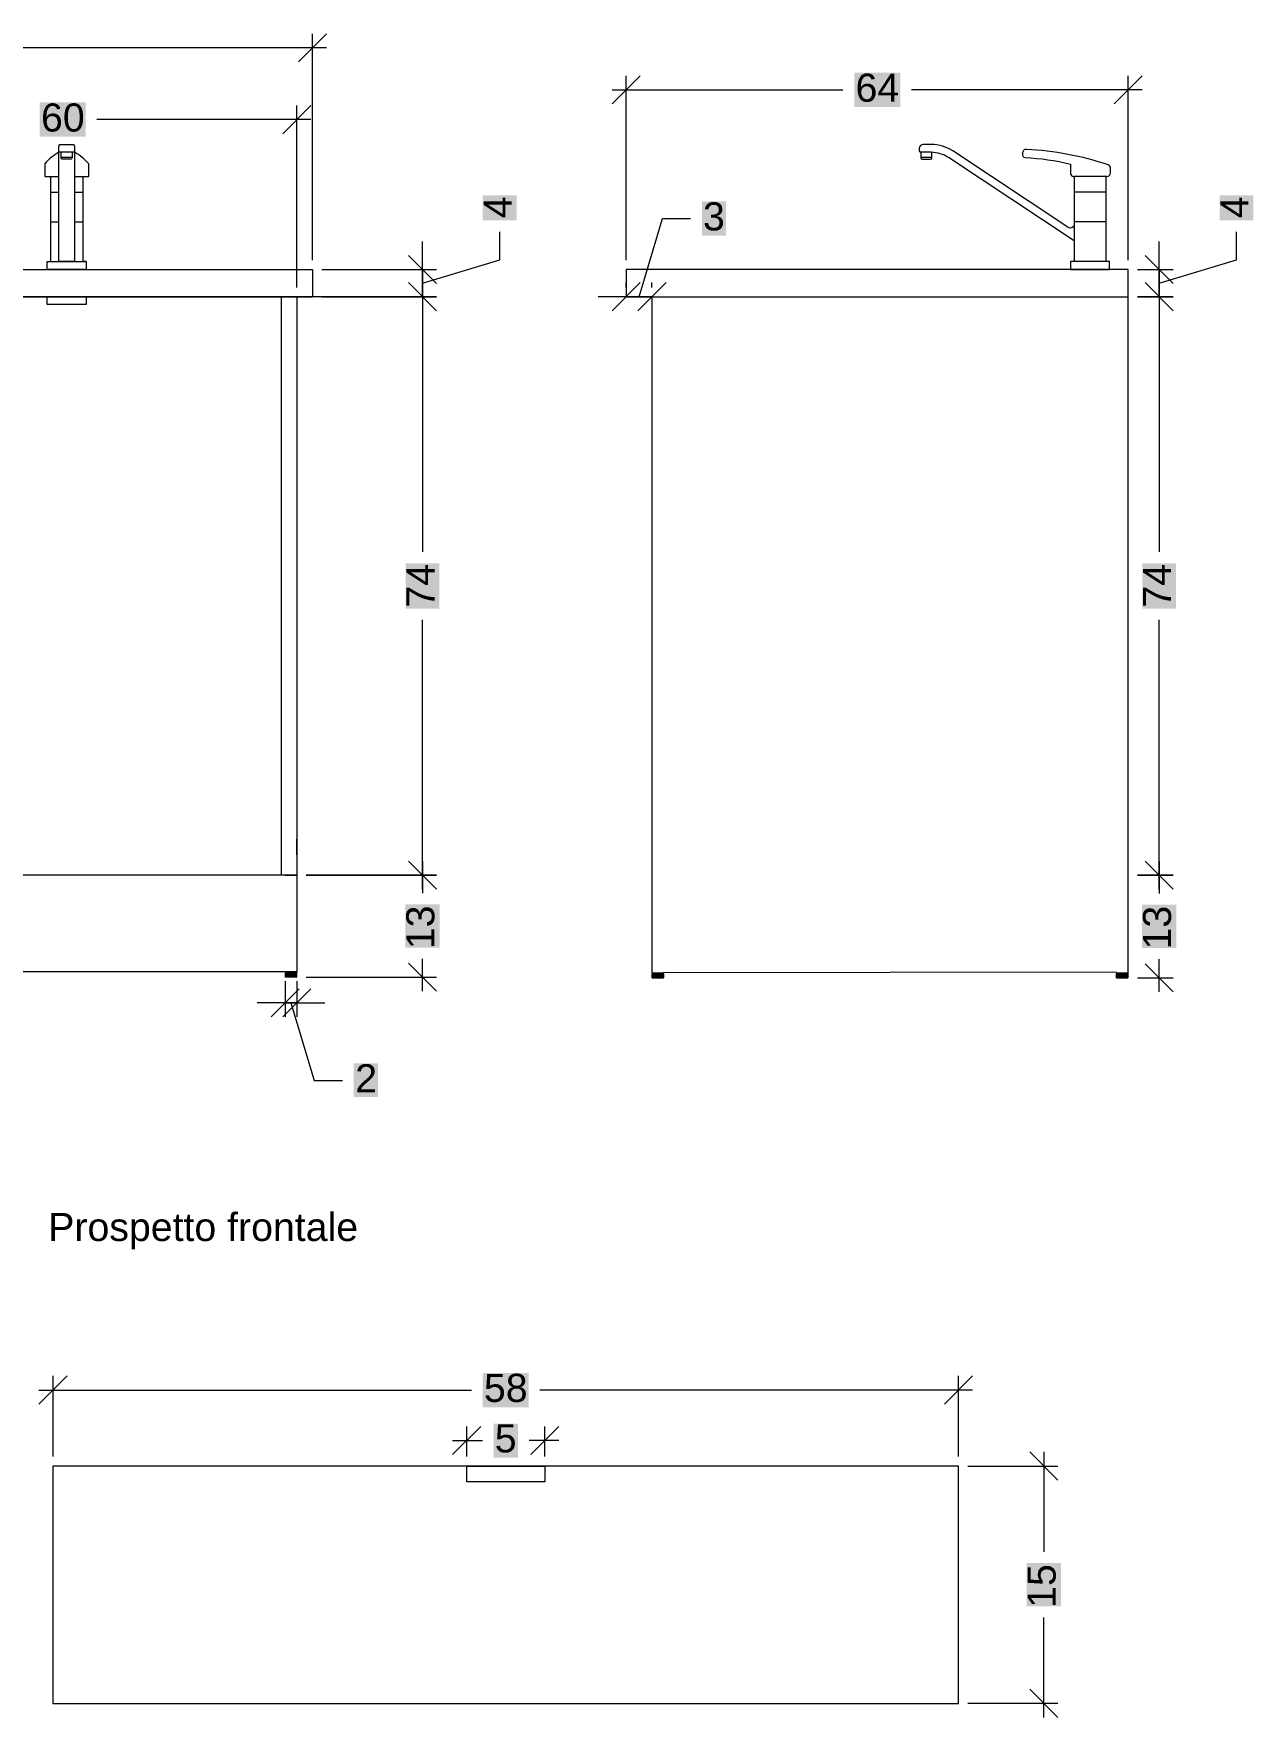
# Model space of a CAD drawing. Header units: metres. Extents: x -27.1 to 47.9, y -10.7 to 6.6.
# Drawn here: x 1.825 to 3.38, y 0.602 to 2.749 of the extents above; entities that cross this region are included whole.
import ezdxf

# ---------------------------------------------------------------- set-up
doc = ezdxf.new("R2010")
doc.units = ezdxf.units.M
doc.header["$MEASUREMENT"] = 0
doc.layers.add('PDF _Geometria_Num_Penna__7', color=7, linetype='Continuous', lineweight=18)
doc.layers.add('PDF _Testo_Num_Penna__7', color=7, linetype='Continuous', lineweight=18)
doc.layers.add('PDF _Riempimenti solidi_Num_Penna__1', color=7, linetype='Continuous', lineweight=18, true_color=0xd1d2d4)
doc.styles.add('GENERATED_STYLE_1', font='Arial')

msp = doc.modelspace()

# ---------------------------------------------------------------- hatches: boundary and pattern name
at = {"layer": 'PDF _Riempimenti solidi_Num_Penna__1', "linetype": 'Continuous', "lineweight": 18, "true_color": 0xd1d2d4}
for points in [[(2.8715, 2.6991), (2.8715, 2.6554), (2.9301, 2.6991)], [(2.8715, 2.6554), (2.9301, 2.6991), (2.9301, 2.6554)], [(1.833, 2.6612), (1.833, 2.6175), (1.8916, 2.6612)], [(1.833, 2.6175), (1.8916, 2.6612), (1.8916, 2.6175)], [(2.398, 2.5107), (2.4411, 2.5107), (2.398, 2.5426)], [(2.4411, 2.5107), (2.398, 2.5426), (2.4411, 2.5426)], [(2.6773, 2.5351), (2.6773, 2.4913), (2.7079, 2.5351)], [(2.6773, 2.4913), (2.7079, 2.5351), (2.7079, 2.4913)], [(3.3374, 2.5107), (3.3804, 2.5107), (3.3374, 2.5426)], [(3.3804, 2.5107), (3.3374, 2.5426), (3.3804, 2.5426)], [(2.2995, 2.0157), (2.3425, 2.0157), (2.2995, 2.0737)], [(2.3425, 2.0157), (2.2995, 2.0737), (2.3425, 2.0737)], [(3.2388, 2.0157), (3.2818, 2.0157), (3.2388, 2.0737)], [(3.2818, 2.0157), (3.2388, 2.0737), (3.2818, 2.0737)], [(2.2991, 1.5834), (2.3429, 1.5834), (2.2991, 1.6385)], [(2.3429, 1.5834), (2.2991, 1.6385), (2.3429, 1.6385)], [(3.2384, 1.5829), (3.2822, 1.5829), (3.2384, 1.6381)], [(3.2822, 1.5829), (3.2384, 1.6381), (3.2822, 1.6381)], [(2.2332, 1.4358), (2.2332, 1.3928), (2.2642, 1.4358)], [(2.2332, 1.3928), (2.2642, 1.4358), (2.2642, 1.3928)], [(2.3979, 1.0412), (2.3979, 0.9973), (2.4565, 1.0412)], [(2.3979, 0.9973), (2.4565, 1.0412), (2.4565, 0.9973)], [(2.4117, 0.9766), (2.4117, 0.933), (2.4427, 0.9766)], [(2.4117, 0.933), (2.4427, 0.9766), (2.4427, 0.933)], [(3.0913, 0.7434), (3.135, 0.7434), (3.0913, 0.7988)], [(3.135, 0.7434), (3.0913, 0.7988), (3.135, 0.7988)]]:
    msp.add_hatch(color=254, dxfattribs=at).paths.add_polyline_path(points)

# ---------------------------------------------------------------- linework, layer by layer
at = {"layer": 'PDF _Geometria_Num_Penna__7', "color": 7, "linetype": 'Continuous', "lineweight": 18, "flags": 128}
for points in [[(2.1629, 2.7131), (2.1987, 2.7489)], [(2.1808, 2.4603), (2.1808, 2.7489)], [(2.1987, 2.731), (1.3209, 2.731)], [(2.5987, 2.6952), (2.5629, 2.6593)], [(2.5808, 2.4603), (2.5808, 2.6952)], [(3.2028, 2.6593), (3.2387, 2.6952)], [(3.2207, 2.4603), (3.2207, 2.6952)], [(2.5629, 2.6772), (2.8572, 2.6772)], [(3.2387, 2.6772), (2.9444, 2.6772)], [(2.143, 2.6214), (2.1788, 2.6572)], [(2.1609, 2.4254), (2.1609, 2.6572)], [(2.1788, 2.6393), (1.9059, 2.6393)], [(1.8603, 2.5913), (1.8743, 2.5913)], [(2.9704, 2.5912), (2.9564, 2.5912)], [(1.8425, 2.4583), (1.8472, 2.4583), (1.8472, 2.5669)], [(1.8878, 2.5669), (1.8878, 2.4583)], [(3.1927, 2.4582), (3.1927, 2.5668), (3.1934, 2.5668), (3.152, 2.5668), (3.152, 2.4582)], [(1.8472, 2.547), (1.8574, 2.547)], [(1.8773, 2.547), (1.8878, 2.547)], [(3.1927, 2.5469), (3.152, 2.5469)], [(2.5972, 2.4134), (2.6271, 2.5132), (2.6629, 2.5132)], [(1.8472, 2.5091), (1.8574, 2.5091)], [(1.8773, 2.5091), (1.8878, 2.5091)], [(2.321, 2.4309), (2.4196, 2.4604), (2.4196, 2.4963)], [(3.1927, 2.509), (3.152, 2.509)], [(3.2603, 2.4309), (3.3589, 2.4604), (3.3589, 2.4963)], [(2.321, 2.4483), (2.321, 2.4841)], [(3.2603, 2.4483), (3.2603, 2.4841)], [(1.8922, 2.4583), (1.8875, 2.4583)], [(2.1927, 2.4483), (2.3389, 2.4483)], [(2.3031, 2.4662), (2.3389, 2.4304)], [(3.2208, 1.5515), (3.2208, 2.4483), (2.5808, 2.4483), (2.5808, 2.4134), (3.2208, 2.4134)], [(3.2327, 2.4483), (3.2782, 2.4483)], [(3.2424, 2.4662), (3.2782, 2.4304)], [(2.321, 2.4314), (2.321, 2.0881)], [(2.5629, 2.3955), (2.5987, 2.4314)], [(2.5808, 2.4254), (2.5808, 2.4314)], [(2.6316, 2.4314), (2.5957, 2.3955)], [(2.6136, 2.4254), (2.6136, 2.4314)], [(3.2603, 2.4314), (3.2603, 2.0881)], [(0.3495, 2.4135), (2.1808, 2.4135)], [(2.1461, 1.676), (2.1609, 1.676), (0.3694, 1.676), (0.3893, 1.676), (0.3893, 2.4135)], [(2.1609, 2.4135), (2.1609, 1.5525), (0.3694, 1.5525), (0.3694, 2.4135)], [(1.8922, 2.4135), (1.8922, 2.4035), (1.8425, 2.4035), (1.8425, 2.4135)], [(2.141, 2.4135), (2.141, 1.676)], [(2.1927, 2.4134), (2.3389, 2.4134), (2.1728, 2.4134)], [(2.321, 2.4134), (2.321, 2.3776)], [(2.5808, 2.4134), (2.545, 2.4134)], [(2.6136, 2.4134), (2.6136, 1.5515), (2.6285, 1.5515)], [(2.6136, 2.4134), (2.6495, 2.4134)], [(3.2603, 2.4134), (3.2603, 2.3776)], [(2.321, 1.6581), (2.321, 2.0014)], [(3.2603, 1.6581), (3.2603, 2.0014)], [(2.1609, 1.7018), (2.1609, 1.7217)], [(2.321, 1.6939), (2.321, 1.6528)], [(3.2058, 1.5515), (3.2208, 1.5515), (3.2208, 1.6759)], [(3.2603, 1.6939), (3.2603, 1.6524)], [(2.321, 1.528), (2.321, 1.5691)], [(3.2603, 1.5271), (3.2603, 1.5686)], [(2.1604, 1.5525), (2.1604, 1.5511), (2.1604, 1.5462), (2.1604, 1.5461), (2.1605, 1.5461), (2.1605, 1.5462), (2.1606, 1.5462), (2.1606, 1.5511), (2.1606, 1.5462), (2.1606, 1.5461), (2.1606, 1.546), (2.1605, 1.546), (2.1603, 1.546), (2.1601, 1.546), (2.1598, 1.546), (2.1593, 1.546), (2.1589, 1.546), (2.1584, 1.546), (2.1578, 1.546), (2.1572, 1.546), (2.1566, 1.546), (2.156, 1.546), (2.1552, 1.546), (2.1545, 1.546), (2.1539, 1.546), (2.1531, 1.546), (2.1524, 1.546), (2.1517, 1.546), (2.151, 1.546), (2.1504, 1.546), (2.1497, 1.546), (2.1491, 1.546), (2.1486, 1.546), (2.1481, 1.546), (2.1477, 1.546), (2.1472, 1.546), (2.1469, 1.546), (2.1467, 1.546), (2.1465, 1.546), (2.1464, 1.546), (2.1464, 1.5461), (2.1464, 1.5462), (2.1463, 1.5462), (2.1463, 1.5511), (2.1464, 1.5511), (2.1465, 1.5511), (2.1466, 1.5511), (2.1467, 1.5511), (2.1468, 1.5511), (2.1469, 1.5511), (2.147, 1.5511), (2.1471, 1.5511), (2.1472, 1.5511), (2.1473, 1.5511), (2.1474, 1.5511), (2.1475, 1.5511), (2.1478, 1.5511), (2.1479, 1.5511), (2.148, 1.5511), (2.1481, 1.5511), (2.1482, 1.5511), (2.1483, 1.5511), (2.1485, 1.5511), (2.1486, 1.5511), (2.1487, 1.5511), (2.1488, 1.5511)], [(2.1464, 1.5462), (2.1464, 1.5461), (2.1465, 1.5461), (2.1465, 1.5462), (2.1465, 1.5511)], [(2.1464, 1.5511), (2.1464, 1.5462), (2.1465, 1.5462)], [(2.1606, 1.546), (2.1606, 1.5459), (2.1605, 1.5459), (2.1604, 1.5459), (2.1602, 1.5459), (2.16, 1.5459), (2.1597, 1.5459), (2.1592, 1.5459), (2.1588, 1.5459), (2.1583, 1.5459), (2.1577, 1.5459), (2.157, 1.5459), (2.1564, 1.5459), (2.1558, 1.5459), (2.155, 1.5459), (2.1543, 1.5459), (2.1536, 1.5459), (2.1528, 1.5459), (2.1521, 1.5459), (2.1513, 1.5459), (2.1507, 1.5459), (2.15, 1.5459), (2.1494, 1.5459), (2.1488, 1.5459), (2.1483, 1.5459), (2.1479, 1.5459), (2.1474, 1.5459), (2.1471, 1.5459), (2.1468, 1.5459), (2.1466, 1.5459), (2.1465, 1.5459), (2.1464, 1.5459), (2.1464, 1.546)], [(2.1466, 1.5525), (2.1466, 1.5511), (2.1466, 1.5462), (2.1467, 1.5462), (2.1468, 1.5462)], [(2.1466, 1.5462), (2.1466, 1.5461), (2.1467, 1.5461), (2.1467, 1.5462), (2.1468, 1.5462), (2.1468, 1.5511)], [(2.1469, 1.5462), (2.1469, 1.5461), (2.147, 1.5461), (2.1471, 1.5462), (2.1471, 1.5511)], [(2.1469, 1.5511), (2.1469, 1.5462), (2.147, 1.5462), (2.1471, 1.5462)], [(2.1473, 1.5462), (2.1473, 1.5461), (2.1474, 1.5461), (2.1475, 1.5461), (2.1475, 1.5462), (2.1475, 1.5511)], [(2.1473, 1.5511), (2.1473, 1.5462), (2.1474, 1.5462), (2.1475, 1.5462)], [(2.1479, 1.5462), (2.148, 1.5462), (2.148, 1.5461), (2.1481, 1.5461), (2.1482, 1.5461), (2.1482, 1.5462), (2.1482, 1.5511)], [(2.1479, 1.5511), (2.1479, 1.5462), (2.148, 1.5462), (2.1481, 1.5462), (2.1482, 1.5462)], [(2.1485, 1.5511), (2.1485, 1.5462), (2.1486, 1.5462), (2.1487, 1.5462), (2.1488, 1.5462)], [(2.1486, 1.5461), (2.1487, 1.5461), (2.1488, 1.5461), (2.1488, 1.5462), (2.1488, 1.5511), (2.149, 1.5511), (2.1492, 1.5511), (2.1493, 1.5511), (2.1494, 1.5511), (2.1496, 1.5511), (2.1498, 1.5511), (2.15, 1.5511), (2.1501, 1.5511), (2.1502, 1.5511), (2.1504, 1.5511), (2.1506, 1.5511), (2.1508, 1.5511), (2.1509, 1.5511), (2.151, 1.5511), (2.1511, 1.5511), (2.1512, 1.5511), (2.1514, 1.5511), (2.1518, 1.5511), (2.1519, 1.5511), (2.152, 1.5511), (2.1521, 1.5511), (2.1524, 1.5511), (2.1526, 1.5511), (2.1527, 1.5511), (2.1528, 1.5511), (2.1529, 1.5511), (2.153, 1.5511), (2.1533, 1.5511), (2.1536, 1.5511), (2.1537, 1.5511), (2.1538, 1.5511), (2.1539, 1.5511), (2.154, 1.5511), (2.1542, 1.5511), (2.1545, 1.5511), (2.1546, 1.5511), (2.1547, 1.5511), (2.1548, 1.5511), (2.1549, 1.5511), (2.1551, 1.5511), (2.1554, 1.5511), (2.1556, 1.5511), (2.1557, 1.5511), (2.1558, 1.5511), (2.1561, 1.5511), (2.1563, 1.5511), (2.1564, 1.5511), (2.1565, 1.5511), (2.1566, 1.5511), (2.1566, 1.5462), (2.1566, 1.5461), (2.1565, 1.5461), (2.1564, 1.5461), (2.1563, 1.5462), (2.1563, 1.5511)], [(2.1604, 1.5462), (2.1605, 1.5462), (2.1606, 1.5462), (2.1607, 1.5462), (2.1607, 1.5511), (2.1606, 1.5511), (2.1605, 1.5511), (2.1604, 1.5511), (2.1603, 1.5511), (2.1602, 1.5511), (2.16, 1.5511), (2.1599, 1.5511), (2.1598, 1.5511), (2.1596, 1.5511), (2.1595, 1.5511), (2.1593, 1.5511), (2.1592, 1.5511), (2.159, 1.5511), (2.1589, 1.5511), (2.1588, 1.5511), (2.1587, 1.5511), (2.1586, 1.5511), (2.1584, 1.5511), (2.1582, 1.5511), (2.1581, 1.5511), (2.158, 1.5511), (2.1579, 1.5511), (2.1577, 1.5511), (2.1575, 1.5511), (2.1573, 1.5511), (2.1572, 1.5511), (2.1571, 1.5511), (2.1569, 1.5511), (2.1566, 1.5511)], [(2.1579, 1.5462), (2.158, 1.5462), (2.1581, 1.5462), (2.1582, 1.5462), (2.1582, 1.5461), (2.1581, 1.5461), (2.158, 1.5461), (2.1579, 1.5462), (2.1579, 1.5511)], [(2.1582, 1.5461), (2.1582, 1.5462), (2.1582, 1.5511)], [(2.1607, 1.5462), (2.1607, 1.5461), (2.1606, 1.5461), (2.1607, 1.5461), (2.1607, 1.5462), (2.1607, 1.5511)], [(2.1728, 1.5459), (2.3389, 1.5459)], [(2.3031, 1.5638), (2.3389, 1.528)], [(2.6142, 1.5452), (2.6141, 1.5452), (2.614, 1.5452), (2.6139, 1.5452), (2.6139, 1.55), (2.614, 1.55), (2.6141, 1.55), (2.6142, 1.55), (2.6143, 1.55), (2.6144, 1.55), (2.6145, 1.55), (2.6146, 1.55), (2.6147, 1.55), (2.6148, 1.55), (2.6149, 1.55), (2.615, 1.55), (2.6151, 1.55), (2.6152, 1.55), (2.6153, 1.55), (2.6155, 1.55), (2.6158, 1.55), (2.6159, 1.55), (2.616, 1.55), (2.6162, 1.55), (2.6164, 1.55), (2.6165, 1.55), (2.6166, 1.55), (2.6167, 1.55), (2.6169, 1.55), (2.6171, 1.55), (2.6172, 1.55), (2.6173, 1.55), (2.6174, 1.55), (2.6176, 1.55), (2.618, 1.55)], [(2.6139, 1.5452), (2.614, 1.5452), (2.614, 1.5451), (2.6139, 1.5451), (2.6139, 1.5452), (2.6139, 1.55)], [(2.6258, 1.55), (2.6259, 1.55), (2.626, 1.55), (2.6261, 1.55), (2.6263, 1.55), (2.6265, 1.55), (2.6266, 1.55), (2.6267, 1.55), (2.6269, 1.55), (2.627, 1.55), (2.6271, 1.55), (2.6272, 1.55), (2.6273, 1.55), (2.6274, 1.55), (2.6275, 1.55), (2.6277, 1.55), (2.6278, 1.55), (2.6279, 1.55), (2.628, 1.55), (2.6281, 1.55), (2.6282, 1.55), (2.6283, 1.55), (2.6283, 1.5452), (2.6282, 1.5452), (2.6282, 1.5451), (2.6282, 1.545), (2.6281, 1.545), (2.6279, 1.545), (2.6277, 1.545), (2.6273, 1.545), (2.6269, 1.545), (2.6265, 1.545), (2.626, 1.545), (2.6254, 1.545), (2.6249, 1.545), (2.6243, 1.545), (2.6235, 1.545), (2.6229, 1.545), (2.6222, 1.545), (2.6215, 1.545), (2.6208, 1.545), (2.6201, 1.545), (2.6193, 1.545), (2.6187, 1.545), (2.618, 1.545), (2.6173, 1.545), (2.6168, 1.545), (2.6162, 1.545), (2.6158, 1.545), (2.6152, 1.545), (2.6149, 1.545), (2.6145, 1.545), (2.6143, 1.545), (2.6141, 1.545), (2.614, 1.545), (2.614, 1.5451), (2.614, 1.5452), (2.614, 1.55), (2.614, 1.5452), (2.6141, 1.5452), (2.6141, 1.5451), (2.6142, 1.5451), (2.6142, 1.5452), (2.6142, 1.55), (2.6142, 1.5515), (2.628, 1.5515), (2.628, 1.55), (2.628, 1.5452), (2.6279, 1.5452)], [(2.6167, 1.5452), (2.6166, 1.5452), (2.6165, 1.5452), (2.6164, 1.5452), (2.6164, 1.5451), (2.6165, 1.5451), (2.6166, 1.5451), (2.6167, 1.5452), (2.6167, 1.55)], [(2.6164, 1.5452), (2.6164, 1.55)], [(2.6261, 1.5452), (2.626, 1.5451), (2.6259, 1.5451), (2.6259, 1.5452), (2.6258, 1.5452), (2.6258, 1.55), (2.6255, 1.55), (2.6253, 1.55), (2.6252, 1.55), (2.6251, 1.55), (2.625, 1.55), (2.6248, 1.55), (2.6246, 1.55), (2.6245, 1.55), (2.6244, 1.55), (2.6243, 1.55), (2.624, 1.55), (2.6238, 1.55), (2.6237, 1.55), (2.6235, 1.55), (2.6234, 1.55), (2.6233, 1.55), (2.6231, 1.55), (2.6228, 1.55), (2.6227, 1.55), (2.6226, 1.55), (2.6225, 1.55), (2.6222, 1.55), (2.622, 1.55), (2.6219, 1.55), (2.6218, 1.55), (2.6217, 1.55), (2.6215, 1.55), (2.6212, 1.55), (2.621, 1.55), (2.6209, 1.55), (2.6208, 1.55), (2.6207, 1.55), (2.6206, 1.55), (2.6204, 1.55), (2.6201, 1.55), (2.62, 1.55), (2.6199, 1.55), (2.6198, 1.55), (2.6196, 1.55), (2.6194, 1.55), (2.6191, 1.55), (2.619, 1.55), (2.6189, 1.55), (2.6188, 1.55), (2.6186, 1.55), (2.6183, 1.55), (2.6182, 1.55), (2.6181, 1.55), (2.618, 1.55), (2.618, 1.5452), (2.6181, 1.5451), (2.6182, 1.5451), (2.6183, 1.5452), (2.6183, 1.55)], [(2.6261, 1.55), (2.6261, 1.5452), (2.626, 1.5452), (2.6259, 1.5452), (2.6258, 1.5452)], [(2.6267, 1.5452), (2.6267, 1.5451), (2.6266, 1.5451), (2.6265, 1.5451), (2.6265, 1.5452), (2.6265, 1.55)], [(2.6267, 1.55), (2.6267, 1.5452), (2.6266, 1.5452), (2.6265, 1.5452)], [(2.6272, 1.5452), (2.6272, 1.5451), (2.6271, 1.5451), (2.627, 1.5451), (2.627, 1.5452), (2.627, 1.55)], [(2.6272, 1.55), (2.6272, 1.5452), (2.6271, 1.5452), (2.627, 1.5452)], [(2.6277, 1.5452), (2.6277, 1.5451), (2.6275, 1.5451), (2.6274, 1.5452), (2.6274, 1.55)], [(2.6277, 1.55), (2.6277, 1.5452), (2.6275, 1.5452), (2.6274, 1.5452)], [(2.628, 1.5452), (2.628, 1.5451), (2.6279, 1.5451), (2.6279, 1.5452), (2.6279, 1.55)], [(2.628, 1.5518), (3.2058, 1.5525)], [(2.6282, 1.5452), (2.6282, 1.5451), (2.6281, 1.5451), (2.6281, 1.5452), (2.6281, 1.55)], [(2.6282, 1.55), (2.6282, 1.5452), (2.6281, 1.5452)], [(3.2061, 1.5452), (3.206, 1.5452), (3.206, 1.55), (3.2061, 1.55), (3.2062, 1.55), (3.2064, 1.55), (3.2065, 1.55), (3.2066, 1.55), (3.2067, 1.55), (3.2068, 1.55), (3.2069, 1.55), (3.207, 1.55), (3.2071, 1.55), (3.2072, 1.55), (3.2073, 1.55), (3.2074, 1.55), (3.2076, 1.55), (3.2077, 1.55), (3.2079, 1.55), (3.208, 1.55), (3.2081, 1.55), (3.2084, 1.55), (3.2086, 1.55), (3.2087, 1.55), (3.2088, 1.55), (3.2089, 1.55), (3.2091, 1.55), (3.2093, 1.55), (3.2094, 1.55), (3.2095, 1.55), (3.2096, 1.55), (3.2099, 1.55), (3.2101, 1.55)], [(3.206, 1.5452), (3.2061, 1.5452), (3.2061, 1.5451), (3.2061, 1.5452), (3.206, 1.5452), (3.206, 1.55)], [(3.2061, 1.55), (3.2061, 1.5452), (3.2061, 1.5451), (3.2061, 1.545), (3.2062, 1.545), (3.2065, 1.545), (3.2068, 1.545), (3.2071, 1.545), (3.2074, 1.545), (3.2079, 1.545), (3.2084, 1.545), (3.209, 1.545), (3.2095, 1.545), (3.2101, 1.545), (3.2109, 1.545), (3.2115, 1.545), (3.2123, 1.545), (3.213, 1.545), (3.2137, 1.545), (3.2144, 1.545), (3.2151, 1.545), (3.2158, 1.545), (3.2165, 1.545), (3.2171, 1.545), (3.2176, 1.545), (3.2183, 1.545), (3.2187, 1.545), (3.2191, 1.545), (3.2195, 1.545), (3.2198, 1.545), (3.22, 1.545), (3.2203, 1.545), (3.2204, 1.545), (3.2204, 1.5451), (3.2204, 1.5452), (3.2205, 1.5452), (3.2205, 1.55), (3.2204, 1.55), (3.2203, 1.55), (3.2202, 1.55), (3.22, 1.55), (3.2199, 1.55), (3.2198, 1.55), (3.2196, 1.55), (3.2195, 1.55), (3.2194, 1.55), (3.2193, 1.55), (3.2192, 1.55), (3.2191, 1.55), (3.2189, 1.55), (3.2187, 1.55), (3.2185, 1.55), (3.2183, 1.55), (3.2181, 1.55), (3.218, 1.55), (3.2179, 1.55)], [(3.2062, 1.55), (3.2062, 1.5452), (3.2062, 1.5451), (3.2064, 1.5451), (3.2064, 1.5452), (3.2064, 1.55), (3.2064, 1.5515), (3.2202, 1.5515), (3.2202, 1.55)], [(3.2089, 1.5452), (3.2088, 1.5452), (3.2087, 1.5452), (3.2086, 1.5452), (3.2087, 1.5451), (3.2088, 1.5451), (3.2089, 1.5452), (3.2089, 1.55)], [(3.2086, 1.5452), (3.2086, 1.55)], [(3.2183, 1.5452), (3.2181, 1.5451), (3.218, 1.5451), (3.218, 1.5452), (3.2179, 1.5452), (3.2179, 1.55), (3.2177, 1.55), (3.2176, 1.55), (3.2175, 1.55), (3.2174, 1.55), (3.2172, 1.55), (3.217, 1.55), (3.2168, 1.55), (3.2167, 1.55), (3.2166, 1.55), (3.2165, 1.55), (3.2161, 1.55), (3.2159, 1.55), (3.2158, 1.55), (3.2157, 1.55), (3.2156, 1.55), (3.2155, 1.55), (3.2153, 1.55), (3.2151, 1.55), (3.215, 1.55), (3.2149, 1.55), (3.2148, 1.55), (3.2147, 1.55), (3.2144, 1.55), (3.2141, 1.55), (3.214, 1.55), (3.2139, 1.55), (3.2138, 1.55), (3.2137, 1.55), (3.2135, 1.55), (3.2132, 1.55), (3.2131, 1.55), (3.213, 1.55), (3.2129, 1.55), (3.2128, 1.55), (3.2126, 1.55), (3.2123, 1.55), (3.2121, 1.55), (3.212, 1.55), (3.2119, 1.55), (3.2118, 1.55), (3.2116, 1.55), (3.2114, 1.55), (3.2113, 1.55), (3.2112, 1.55), (3.2111, 1.55), (3.211, 1.55), (3.2108, 1.55), (3.2105, 1.55), (3.2104, 1.55), (3.2102, 1.55), (3.2101, 1.55), (3.2101, 1.5452), (3.2102, 1.5451), (3.2104, 1.5451), (3.2105, 1.5452), (3.2105, 1.55)], [(3.2183, 1.55), (3.2183, 1.5452), (3.2181, 1.5452), (3.218, 1.5452), (3.2179, 1.5452)], [(3.2189, 1.5452), (3.2189, 1.5451), (3.2188, 1.5451), (3.2187, 1.5451), (3.2187, 1.5452), (3.2187, 1.55)], [(3.2189, 1.55), (3.2189, 1.5452), (3.2187, 1.5452)], [(3.2194, 1.5452), (3.2194, 1.5451), (3.2193, 1.5451), (3.2192, 1.5452), (3.2192, 1.55)], [(3.2194, 1.55), (3.2194, 1.5452), (3.2193, 1.5452), (3.2192, 1.5452)], [(3.2198, 1.5452), (3.2198, 1.5451), (3.2197, 1.5451), (3.2196, 1.5452), (3.2196, 1.55)], [(3.2198, 1.55), (3.2198, 1.5452), (3.2196, 1.5452)], [(3.2424, 1.5629), (3.2782, 1.5271)], [(2.1281, 1.4951), (2.1639, 1.531)], [(2.1788, 1.531), (2.143, 1.4951)], [(2.146, 1.5406), (2.146, 1.4951)], [(2.1609, 1.5406), (2.1609, 1.4951)], [(2.614, 1.545), (2.614, 1.5449), (2.6141, 1.5449), (2.6142, 1.5449), (2.6144, 1.5449), (2.6146, 1.5449), (2.6149, 1.5449), (2.6153, 1.5449), (2.6158, 1.5449), (2.6163, 1.5449), (2.6169, 1.5449), (2.6175, 1.5449), (2.6182, 1.5449), (2.6188, 1.5449), (2.6195, 1.5449), (2.6203, 1.5449), (2.621, 1.5449), (2.6218, 1.5449), (2.6225, 1.5449), (2.6232, 1.5449), (2.624, 1.5449), (2.6246, 1.5449), (2.6252, 1.5449), (2.6258, 1.5449), (2.6263, 1.5449), (2.6268, 1.5449), (2.6271, 1.5449), (2.6274, 1.5449), (2.6278, 1.5449), (2.628, 1.5449), (2.6281, 1.5449), (2.6282, 1.5449), (2.6282, 1.545)], [(3.2061, 1.545), (3.2061, 1.5449), (3.2062, 1.5449), (3.2064, 1.5449), (3.2066, 1.5449), (3.2069, 1.5449), (3.2071, 1.5449), (3.2075, 1.5449), (3.2079, 1.5449), (3.2085, 1.5449), (3.2091, 1.5449), (3.2097, 1.5449), (3.2104, 1.5449), (3.2111, 1.5449), (3.2117, 1.5449), (3.2125, 1.5449), (3.2132, 1.5449), (3.2139, 1.5449), (3.2147, 1.5449), (3.2154, 1.5449), (3.2161, 1.5449), (3.2168, 1.5449), (3.2174, 1.5449), (3.2179, 1.5449), (3.2185, 1.5449), (3.219, 1.5449), (3.2193, 1.5449), (3.2196, 1.5449), (3.2199, 1.5449), (3.2202, 1.5449), (3.2203, 1.5449), (3.2204, 1.5449), (3.2204, 1.545), (3.2205, 1.545)], [(3.2327, 1.545), (3.2782, 1.545)], [(2.146, 1.513), (2.1102, 1.513)], [(2.1534, 1.513), (2.183, 1.4142), (2.2189, 1.4142)], [(2.1609, 1.513), (2.1967, 1.513)], [(1.8679, 1.0372), (1.832, 1.0013)], [(1.85, 0.9344), (1.85, 1.0372)], [(2.9865, 1.0013), (3.0223, 1.0372)], [(3.0044, 0.9344), (3.0044, 1.0372)], [(1.832, 1.0193), (2.3836, 1.0193)], [(3.0223, 1.0193), (2.4708, 1.0193)], [(2.3953, 0.9727), (2.3595, 0.9369)], [(2.3774, 0.9344), (2.3774, 0.9727)], [(2.459, 0.9369), (2.4948, 0.9727)], [(2.4769, 0.9344), (2.4769, 0.9727)], [(2.3595, 0.9548), (2.3974, 0.9548)], [(2.4948, 0.9548), (2.457, 0.9548)], [(3.1311, 0.9044), (3.0953, 0.9403)], [(3.1132, 0.9403), (3.1132, 0.8131)], [(3.0163, 0.9223), (3.1311, 0.9223)], [(3.1132, 0.6019), (3.1132, 0.7291)], [(3.0953, 0.6377), (3.1311, 0.6019)], [(3.0163, 0.6198), (3.1311, 0.6198)]]:
    msp.add_lwpolyline(points, dxfattribs=at)
msp.add_lwpolyline([(1.8587, 2.6076), (1.876, 2.6076, -0.256336), (1.8773, 2.6051), (1.8773, 2.6042), (1.8773, 2.4583), (1.8574, 2.4583), (1.8574, 2.6042), (1.8574, 2.6051, -0.253165)], format="xyb", close=True, dxfattribs=at)
for points in [[(3.1521, 2.5061, -0.414211), (3.147, 2.5011), (3.1469, 2.5011, -0.153824), (3.144, 2.502), (2.9972, 2.5993, 0.147265), (2.9697, 2.6076), (2.9595, 2.6077, 0.414211), (2.9544, 2.6026), (2.9544, 2.5996, 0.414189), (2.9565, 2.5977)], [(3.1934, 2.5668, 0.414211), (3.1983, 2.5717), (3.1983, 2.577, 0.308772), (3.1953, 2.5817, 0.06608), (3.0912, 2.6014, 0.434789), (3.0859, 2.5964), (3.0859, 2.5953, 0.401492), (3.0894, 2.5911, -0.043584), (3.1473, 2.5827), (3.1473, 2.5707, 0.414), (3.1513, 2.5668), (3.152, 2.5668)], [(1.8773, 2.5669), (1.8956, 2.5669), (1.8956, 2.5829, 0.09339), (1.8773, 2.5977), (1.8574, 2.5977, 0.085626), (1.8395, 2.5828), (1.8395, 2.5669), (1.8574, 2.5669)], [(1.8743, 2.5977), (1.8743, 2.5907, -0.414865), (1.8724, 2.5887), (1.8623, 2.5887, -0.414865), (1.8603, 2.5907), (1.8603, 2.5977)], [(3.152, 2.4847), (2.9917, 2.5909, 0.147275), (2.9697, 2.5976), (2.9564, 2.5976), (2.9565, 2.5908, 0.414865), (2.9584, 2.5887), (2.9685, 2.5888, 0.414189), (2.9704, 2.5907), (2.9704, 2.5976)]]:
    msp.add_lwpolyline(points, format="xyb", dxfattribs=at)
for points in [[(0.3495, 2.4135), (0.3495, 2.4483), (2.1808, 2.4483), (2.1808, 2.4135)], [(1.8425, 2.4583), (1.8922, 2.4583), (1.8922, 2.4483), (1.8425, 2.4483)], [(2.321, 2.4483), (2.321, 2.4134)], [(3.1971, 2.4582), (3.1473, 2.4582), (3.1473, 2.4483), (3.1971, 2.4483)], [(3.2603, 2.4483), (3.2603, 2.4134)], [(2.3031, 2.4314), (2.3389, 2.3955)], [(3.2424, 2.4314), (3.2782, 2.3955)], [(1.5737, 2.4135), (2.1609, 2.4135), (2.1609, 1.676), (1.5737, 1.676)], [(2.6136, 2.4134), (2.5808, 2.4134)], [(3.2782, 2.4134), (3.2327, 2.4134)], [(2.3389, 1.676), (2.1728, 1.676)], [(2.3031, 1.6939), (2.3389, 1.6581)], [(3.2782, 1.676), (3.2327, 1.676)], [(3.2424, 1.6939), (3.2782, 1.6581)], [(2.1464, 1.5461), (2.1463, 1.5461)], [(2.1492, 1.5511), (2.1492, 1.5462), (2.1492, 1.5461), (2.1493, 1.5461), (2.1494, 1.5461), (2.1496, 1.5462)], [(2.1492, 1.5462), (2.1493, 1.5462), (2.1494, 1.5462)], [(2.15, 1.5511), (2.15, 1.5462), (2.1501, 1.5461), (2.1502, 1.5461), (2.1503, 1.5461), (2.1504, 1.5462)], [(2.15, 1.5462), (2.1501, 1.5462), (2.1502, 1.5462)], [(2.1508, 1.5511), (2.1508, 1.5462), (2.1508, 1.5461), (2.1509, 1.5461), (2.151, 1.5461), (2.1511, 1.5461), (2.1512, 1.5462)], [(2.1508, 1.5462), (2.1509, 1.5462), (2.151, 1.5462), (2.1511, 1.5462)], [(2.1518, 1.5511), (2.1518, 1.5462), (2.1518, 1.5461), (2.1519, 1.5461), (2.152, 1.5461), (2.1521, 1.5461), (2.1521, 1.5462)], [(2.1518, 1.5462), (2.1519, 1.5462), (2.152, 1.5462)], [(2.1526, 1.5511), (2.1526, 1.5462), (2.1527, 1.5461), (2.1528, 1.5461), (2.1529, 1.5461), (2.153, 1.5461), (2.153, 1.5462)], [(2.1526, 1.5462), (2.1527, 1.5462), (2.1528, 1.5462), (2.1529, 1.5462)], [(2.1536, 1.5511), (2.1536, 1.5462), (2.1537, 1.5461), (2.1538, 1.5461), (2.1539, 1.5461), (2.154, 1.5461), (2.154, 1.5462)], [(2.1536, 1.5462), (2.1537, 1.5462), (2.1538, 1.5462), (2.1539, 1.5462)], [(2.1545, 1.5511), (2.1545, 1.5462), (2.1545, 1.5461), (2.1546, 1.5461), (2.1547, 1.5461), (2.1548, 1.5461), (2.1549, 1.5462)], [(2.1545, 1.5462), (2.1546, 1.5462), (2.1547, 1.5462), (2.1548, 1.5462)], [(2.1554, 1.5511), (2.1554, 1.5462), (2.1554, 1.5461), (2.1556, 1.5461), (2.1557, 1.5461), (2.1558, 1.5461), (2.1558, 1.5462)], [(2.1554, 1.5462), (2.1556, 1.5462), (2.1557, 1.5462)], [(2.1563, 1.5462), (2.1564, 1.5462), (2.1565, 1.5462)], [(2.1571, 1.5511), (2.1571, 1.5462), (2.1571, 1.5461), (2.1572, 1.5461), (2.1573, 1.5461), (2.1575, 1.5461), (2.1575, 1.5462)], [(2.1571, 1.5462), (2.1572, 1.5462), (2.1573, 1.5462)], [(2.1589, 1.5511), (2.1589, 1.5462), (2.1588, 1.5462), (2.1588, 1.5461), (2.1587, 1.5461), (2.1586, 1.5462)], [(2.1586, 1.5462), (2.1587, 1.5462), (2.1588, 1.5462)], [(2.1595, 1.5511), (2.1595, 1.5462), (2.1595, 1.5461), (2.1593, 1.5461), (2.1592, 1.5461), (2.1592, 1.5462)], [(2.1592, 1.5462), (2.1593, 1.5462)], [(2.16, 1.5511), (2.16, 1.5462), (2.1599, 1.5462), (2.1599, 1.5461), (2.1598, 1.5461), (2.1598, 1.5462)], [(2.1598, 1.5462), (2.1599, 1.5462)], [(2.1603, 1.5511), (2.1603, 1.5462), (2.1603, 1.5461), (2.1602, 1.5461), (2.1602, 1.5462)], [(2.6143, 1.55), (2.6143, 1.5452), (2.6144, 1.5452), (2.6144, 1.5451), (2.6145, 1.5451), (2.6145, 1.5452)], [(2.6147, 1.55), (2.6147, 1.5452), (2.6147, 1.5451), (2.6148, 1.5451), (2.6149, 1.5452)], [(2.6151, 1.55), (2.6151, 1.5452), (2.6151, 1.5451), (2.6152, 1.5451), (2.6153, 1.5451), (2.6153, 1.5452)], [(2.6158, 1.55), (2.6158, 1.5452), (2.6158, 1.5451), (2.6159, 1.5451), (2.616, 1.5451), (2.616, 1.5452)], [(2.6174, 1.55), (2.6174, 1.5452), (2.6173, 1.5451), (2.6172, 1.5451), (2.6171, 1.5452)], [(2.6191, 1.55), (2.6191, 1.5452), (2.619, 1.5451), (2.6189, 1.5451), (2.6188, 1.5452)], [(2.6201, 1.55), (2.6201, 1.5452), (2.62, 1.5451), (2.6199, 1.5451), (2.6198, 1.5452), (2.6196, 1.5452)], [(2.621, 1.55), (2.621, 1.5452), (2.6209, 1.5451), (2.6208, 1.5451), (2.6207, 1.5451), (2.6207, 1.5452), (2.6206, 1.5452)], [(2.622, 1.55), (2.622, 1.5452), (2.6219, 1.5451), (2.6218, 1.5451), (2.6215, 1.5452)], [(2.6228, 1.55), (2.6228, 1.5452), (2.6227, 1.5451), (2.6226, 1.5451), (2.6225, 1.5452)], [(2.6238, 1.55), (2.6238, 1.5452), (2.6237, 1.5451), (2.6235, 1.5451), (2.6234, 1.5452), (2.6233, 1.5452)], [(2.6246, 1.55), (2.6246, 1.5452), (2.6245, 1.5451), (2.6244, 1.5451), (2.6243, 1.5452)], [(2.6253, 1.55), (2.6253, 1.5452), (2.6252, 1.5451), (2.6251, 1.5451), (2.6251, 1.5452), (2.625, 1.5452)], [(3.2065, 1.55), (3.2065, 1.5452), (3.2066, 1.5452), (3.2066, 1.5451), (3.2067, 1.5451), (3.2067, 1.5452)], [(3.2069, 1.55), (3.2069, 1.5452), (3.2069, 1.5451), (3.207, 1.5451), (3.2071, 1.5451), (3.2071, 1.5452)], [(3.2073, 1.55), (3.2073, 1.5452), (3.2074, 1.5452), (3.2074, 1.5451), (3.2075, 1.5451), (3.2075, 1.5452), (3.2076, 1.5452)], [(3.2079, 1.55), (3.2079, 1.5452), (3.2079, 1.5451), (3.208, 1.5451), (3.2081, 1.5451), (3.2081, 1.5452)], [(3.2096, 1.55), (3.2096, 1.5452), (3.2095, 1.5451), (3.2094, 1.5451), (3.2093, 1.5452)], [(3.2113, 1.55), (3.2113, 1.5452), (3.2112, 1.5451), (3.2111, 1.5451), (3.211, 1.5452)], [(3.2123, 1.55), (3.2123, 1.5452), (3.2121, 1.5451), (3.212, 1.5451), (3.2119, 1.5452), (3.2118, 1.5452)], [(3.2132, 1.55), (3.2132, 1.5452), (3.2131, 1.5451), (3.213, 1.5451), (3.2129, 1.5451), (3.2129, 1.5452), (3.2128, 1.5452)], [(3.2141, 1.55), (3.2141, 1.5452), (3.214, 1.5451), (3.2139, 1.5451), (3.2138, 1.5452), (3.2137, 1.5452)], [(3.2151, 1.55), (3.2151, 1.5452), (3.215, 1.5452), (3.2149, 1.5451), (3.2148, 1.5451), (3.2147, 1.5452)], [(3.2159, 1.55), (3.2159, 1.5452), (3.2158, 1.5451), (3.2157, 1.5451), (3.2156, 1.5452), (3.2155, 1.5452)], [(3.2168, 1.55), (3.2168, 1.5452), (3.2167, 1.5451), (3.2166, 1.5451), (3.2165, 1.5452)], [(3.2175, 1.55), (3.2175, 1.5452), (3.2175, 1.5451), (3.2174, 1.5451), (3.2173, 1.5451), (3.2173, 1.5452), (3.2172, 1.5452)], [(3.2204, 1.55), (3.2204, 1.5452), (3.2203, 1.5452), (3.2202, 1.5452), (3.2202, 1.5451), (3.22, 1.5451), (3.22, 1.5452)], [(3.2204, 1.5451), (3.2205, 1.5451), (3.2205, 1.5452), (3.2204, 1.5452), (3.2204, 1.5451), (3.2203, 1.5451), (3.2203, 1.5452), (3.2203, 1.55), (3.2203, 1.5452), (3.2202, 1.5452)], [(2.6145, 1.5452), (2.6144, 1.5452)], [(2.6149, 1.5452), (2.6148, 1.5452)], [(2.6153, 1.5452), (2.6152, 1.5452)], [(2.616, 1.5452), (2.6159, 1.5452)], [(2.6174, 1.5452), (2.6173, 1.5452), (2.6172, 1.5452)], [(2.6183, 1.5452), (2.6182, 1.5452), (2.6181, 1.5452)], [(2.6191, 1.5452), (2.619, 1.5452), (2.6189, 1.5452)], [(2.6201, 1.5452), (2.62, 1.5452), (2.6199, 1.5452), (2.6198, 1.5452)], [(2.621, 1.5452), (2.6209, 1.5452), (2.6208, 1.5452), (2.6207, 1.5452)], [(2.622, 1.5452), (2.6219, 1.5452), (2.6218, 1.5452), (2.6217, 1.5452)], [(2.6228, 1.5452), (2.6227, 1.5452), (2.6226, 1.5452)], [(2.6238, 1.5452), (2.6235, 1.5452)], [(2.6246, 1.5452), (2.6245, 1.5452), (2.6244, 1.5452)], [(2.6253, 1.5452), (2.6252, 1.5452), (2.6251, 1.5452)], [(2.6282, 1.5451), (2.6283, 1.5451)], [(3.2067, 1.5452), (3.2066, 1.5452)], [(3.2071, 1.5452), (3.207, 1.5452)], [(3.2076, 1.5452), (3.2074, 1.5452)], [(3.2081, 1.5452), (3.208, 1.5452)], [(3.2096, 1.5452), (3.2095, 1.5452), (3.2094, 1.5452)], [(3.2105, 1.5452), (3.2104, 1.5452), (3.2102, 1.5452)], [(3.2114, 1.5452), (3.2113, 1.5452), (3.2112, 1.5452), (3.2111, 1.5452)], [(3.2123, 1.5452), (3.2121, 1.5452), (3.212, 1.5452), (3.2119, 1.5452)], [(3.2132, 1.5452), (3.2131, 1.5452), (3.213, 1.5452), (3.2129, 1.5452)], [(3.2141, 1.5452), (3.214, 1.5452), (3.2139, 1.5452), (3.2138, 1.5452)], [(3.2151, 1.5452), (3.215, 1.5452), (3.2149, 1.5452), (3.2148, 1.5452)], [(3.2159, 1.5452), (3.2158, 1.5452), (3.2157, 1.5452)], [(3.2168, 1.5452), (3.2167, 1.5452), (3.2166, 1.5452)], [(3.2176, 1.5452), (3.2175, 1.5452), (3.2174, 1.5452)], [(2.1609, 1.513), (2.146, 1.513)], [(1.8499, 0.6197), (3.0044, 0.6197), (3.0044, 0.9223), (1.8499, 0.9223)], [(2.3774, 0.9223), (2.4769, 0.9223), (2.4769, 0.9024), (2.3774, 0.9024)]]:
    msp.add_lwpolyline(points, close=True, dxfattribs=at)

# ---------------------------------------------------------------- texts
at = {"layer": 'PDF _Testo_Num_Penna__7', "color": 7, "linetype": 'Continuous', "lineweight": 18, "char_height": 0.03583, "attachment_point": 7, "style": 'GENERATED_STYLE_1'}
for s, insert in [('\\A1;{\\pql;\\fArial|b0|i0|c0|p34;64}', (2.8732, 2.6616)), ('\\A1;{\\pql;\\fArial|b0|i0|c0|p34;60}', (1.8347, 2.6236)), ('\\A1;{\\pql;\\fArial|b0|i0|c0|p34;3}', (2.6787, 2.4975)), ('\\A1;{\\pql;\\fArial|b0|i0|c0|p34;2}', (2.2353, 1.3989)), ('\\A1;{\\pql;\\fArial|b0|i0|c0|p34;Prospetto frontale}', (1.8439, 1.1985)), ('\\A1;{\\pql;\\fArial|b0|i0|c0|p34;58}', (2.3994, 1.0036)), ('\\A1;{\\pql;\\fArial|b0|i0|c0|p34;5}', (2.4132, 0.9392))]:
    msp.add_mtext(s, dxfattribs=dict(at, insert=insert))
at = {"layer": 'PDF _Testo_Num_Penna__7', "color": 7, "linetype": 'Continuous', "lineweight": 18, "char_height": 0.03583, "attachment_point": 7, "rotation": 90, "style": 'GENERATED_STYLE_1'}
for s, insert in [('\\A1;{\\pql;\\fArial|b0|i0|c0|p34;4}', (2.4349, 2.5136)), ('\\A1;{\\pql;\\fArial|b0|i0|c0|p34;4}', (3.3742, 2.5136)), ('\\A1;{\\pql;\\fArial|b0|i0|c0|p34;74}', (2.3364, 2.017)), ('\\A1;{\\pql;\\fArial|b0|i0|c0|p34;74}', (3.2756, 2.017)), ('\\A1;{\\pql;\\fArial|b0|i0|c0|p34;13}', (2.3367, 1.5815)), ('\\A1;{\\pql;\\fArial|b0|i0|c0|p34;13}', (3.276, 1.5811)), ('\\A1;{\\pql;\\fArial|b0|i0|c0|p34;15}', (3.1289, 0.7415))]:
    msp.add_mtext(s, dxfattribs=dict(at, insert=insert))

doc.saveas('drawing.dxf')
